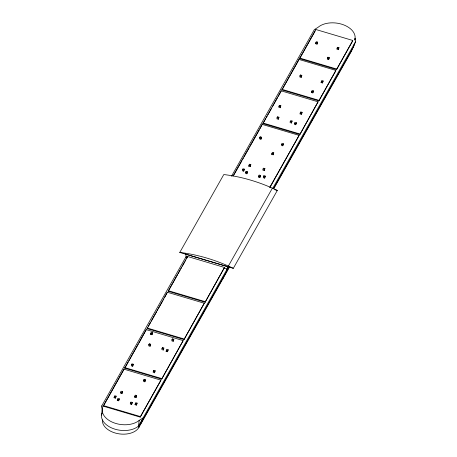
<?xml version="1.0" encoding="UTF-8"?>
<svg xmlns="http://www.w3.org/2000/svg" width="457" height="457" viewBox="0 0 457 457"><rect width="100%" height="100%" fill="white"/><g stroke="black" fill="none" stroke-linecap="round" stroke-linejoin="round"><path stroke-width="0.69" d="M229.294 266.779L140.87 423.291L138.477 426.101A20.388 12.887 7.3 0 1 115.13 429.226A20.388 12.887 7.3 0 1 101.511 415.122L102.248 409.369L101.854 405.73L186.085 256.64L187.49 257.057L187.564 256.48L224.507 267.454L205.107 302.231L224.507 267.454M103.259 406.147L123.91 369.153L160.853 380.127L160.778 380.698L140.202 417.121L103.259 406.147L123.487 370.347M114.073 397.733L114.707 395.722L116.118 396.139L115.484 398.15L114.073 397.733L114.564 396.87M115.484 398.15L116.118 396.139M117.255 400.383L117.889 398.373L119.294 398.79L118.66 400.8L117.255 400.383L117.74 399.521M118.66 400.8L119.294 398.79M120.688 392.06L120.539 393.214L121.95 393.631L122.585 391.62L121.174 391.198L120.688 392.06L122.093 392.477L122.585 391.62M123.836 369.73L123.91 369.153M124.715 368.176L146.24 329.634L183.177 340.602L161.652 379.15L124.715 368.176L128.171 362.053M121.95 393.631L122.093 392.477M131.445 364.675L131.296 365.823L132.707 366.246L133.341 364.229L131.93 363.812L131.445 364.675L132.856 365.092L133.341 364.229M132.707 366.246L132.856 365.092M130.411 402.885L130.262 404.034L131.667 404.451L132.302 402.44L130.896 402.023L130.411 402.885L131.816 403.303L132.302 402.44M131.667 404.451L131.816 403.303M134.632 397.162L135.261 395.145L136.672 395.568L136.037 397.579L134.632 397.162L135.118 396.299M135.038 404.708L135.672 402.691L137.077 403.114L136.443 405.125L135.038 404.708L135.523 403.845M136.037 397.579L136.672 395.568M136.443 405.125L137.077 403.114M146.24 329.634L138.899 343.07M147.08 328.589L167.353 292.257L204.29 303.231L184.017 339.562L147.08 328.589L147.777 327.355M143.624 380.241L143.475 381.395L144.88 381.812L145.515 379.801L144.109 379.379L143.624 380.241L145.029 380.658L145.515 379.801M143.961 380.532L144.109 379.379M148.816 344.669L148.674 345.823L150.079 346.24L150.713 344.23L149.308 343.813L148.816 344.669L150.227 345.092L150.713 344.23M140.87 423.291L143.018 417.961L139.214 420.349L138.477 426.101L228.643 266.391M149.159 344.961L149.308 343.813M150.564 334.335L151.198 332.325L152.604 332.742L151.97 334.752L150.564 334.335L151.05 333.473M102.408 419.909A18.891 11.939 7.3 0 0 117.38 433.556A18.891 11.939 7.3 0 0 138.877 427.478L139.294 424.187M140.202 417.121L160.853 380.127M144.88 381.812L145.029 380.658M150.079 346.24L150.227 345.092M151.97 334.752L152.604 332.742M153.295 371.227L153.146 372.375L154.557 372.792L155.191 370.781L153.78 370.364L153.295 371.227L154.7 371.644L155.191 370.781M153.632 371.512L153.78 370.364M154.557 372.792L154.7 371.644M167.353 292.257L164.491 297.764M205.102 302.226L168.17 291.258L187.564 256.48M161.989 348.451L161.841 349.599L163.246 350.016L163.88 348.006L162.475 347.588L161.989 348.451L163.395 348.868L163.88 348.006M162.326 348.737L162.475 347.588M163.246 350.016L163.395 348.868M161.652 379.15L183.177 340.602M166.114 351.33L166.748 349.319L168.153 349.736L167.519 351.747L166.114 351.33L166.599 350.468M167.519 351.747L168.153 349.736M171.952 339.74L171.803 340.893L173.209 341.31L173.843 339.3L172.438 338.883L171.952 339.74L173.357 340.162L173.843 339.3M172.289 340.031L172.438 338.883M173.209 341.31L173.357 340.162M184.017 339.562L204.29 303.231M223.107 278.382L223.359 276.411M242.467 169.587L242.319 170.735L243.724 171.152L244.358 169.141L242.953 168.724L242.467 169.587L243.872 170.004L244.358 169.141M243.724 171.152L243.872 170.004M245.643 172.238L245.495 173.386L246.906 173.803L247.54 171.792L246.129 171.375L245.643 172.238L247.048 172.655L247.54 171.792M245.98 172.523L246.129 171.375M246.906 173.803L247.048 172.655M248.785 166.217L249.419 164.206L250.824 164.623L250.19 166.634L248.785 166.217L249.271 165.354M250.19 166.634L250.824 164.623M259.69 137.677L259.542 138.825L260.947 139.248L261.581 137.231L260.176 136.814L259.69 137.677L261.096 138.094L261.581 137.231M260.027 137.968L260.176 136.814M269.836 187.656L299.129 135.363L262.192 124.395L260.027 128.663M262.901 123.584L281.146 90.834L318.089 101.808L299.838 134.558L262.901 123.584L265.694 118.631M260.947 139.248L261.096 138.094M258.502 177.036L259.136 175.025L260.547 175.442L259.913 177.459L258.502 177.036L258.993 176.179M259.913 177.459L260.547 175.442M263.021 169.01L262.872 170.164L264.283 170.581L264.911 168.57L263.506 168.153L263.021 169.01L264.426 169.433L264.911 168.57M263.426 176.556L263.283 177.71L264.689 178.127L265.323 176.116L263.918 175.699L263.426 176.556L264.837 176.979L265.323 176.116M264.283 170.581L264.426 169.433M263.769 176.848L263.918 175.699M264.689 178.127L264.837 176.979M271.721 154.397L272.355 152.387L273.76 152.804L273.126 154.814L271.721 154.397L272.206 153.535M277.062 117.678L276.913 118.826L278.324 119.243L278.959 117.232L277.548 116.815L277.062 117.678L278.467 118.095L278.959 117.232M277.399 117.963L277.548 116.815M278.953 106.19L278.804 107.338L280.215 107.755L280.849 105.744L279.438 105.327L278.953 106.19L280.358 106.607L280.849 105.744M281.072 91.411L281.146 90.834M279.29 106.475L279.438 105.327M273.126 154.814L273.76 152.804M281.918 89.92L298.901 59.416L335.838 70.389L335.764 70.961L318.855 100.894L281.918 89.92L298.478 60.604M278.324 119.243L278.467 118.095M280.215 107.755L280.358 106.607M281.541 144.229L281.392 145.377L282.797 145.794L283.431 143.784L282.026 143.367L281.541 144.229L282.946 144.646L283.431 143.784M282.797 145.794L282.946 144.646M290.229 121.453L290.081 122.602L291.492 123.019L292.126 121.008L290.715 120.591L290.229 121.453L291.64 121.87L292.126 121.008M298.827 59.993L298.901 59.416M299.598 58.622L315.81 29.488L352.747 40.456L352.673 41.033L336.541 69.595L299.598 58.622L315.033 31.305M291.492 123.019L291.64 121.87M299.929 75.828L299.781 76.982L301.186 77.404L301.826 75.394L300.42 74.971L299.929 75.828L301.334 76.25L301.826 75.394M300.278 76.119L300.42 74.971M294.502 123.184L294.354 124.333L295.765 124.75L296.399 122.739L294.988 122.322L294.502 123.184L295.913 123.601L296.399 122.739M301.186 77.404L301.334 76.25M295.765 124.75L295.913 123.601M300.043 113.896L300.677 111.885L302.088 112.302L301.454 114.313L300.043 113.896L300.535 113.033M301.454 114.313L302.088 112.302M299.838 134.558L318.089 101.808M315.736 30.059L315.81 29.488M315.627 43.718L316.267 41.707L317.672 42.13L317.032 44.14L315.627 43.718L316.118 42.861M317.032 44.14L317.672 42.13M311.434 92.468L312.08 90.463L313.485 90.886L312.839 92.891L311.434 92.468L311.931 91.611M312.839 92.891L313.485 90.886M321.077 82.546L321.717 80.535L323.122 80.958L322.482 82.968L321.077 82.546L321.574 81.683M318.855 100.894L335.838 70.389M322.482 82.968L323.122 80.958M327.429 58.062L327.281 59.21L328.686 59.633L329.326 57.622L327.92 57.199L327.429 58.062L328.834 58.485L329.326 57.622M327.772 58.353L327.92 57.199M328.686 59.633L328.834 58.485M337.066 48.134L336.923 49.282L338.329 49.704L338.968 47.699L337.563 47.277L337.066 48.134L338.471 48.556L338.968 47.699M337.415 48.425L337.563 47.277M338.329 49.704L338.471 48.556M336.541 69.595L352.747 40.456M273.783 188.678L351.347 51.39L351.519 50.07M354.849 40.147L355.095 38.228A20.388 12.887 7.3 0 0 341.476 24.13A20.388 12.887 7.3 0 0 318.129 27.249L314.325 29.642L231.505 176.242M353.747 45.134L353.347 47.202L273.332 188.838M354.826 39.61L355.095 38.228L355.489 41.867L353.347 47.202L354.158 44.626M101.511 415.122L102.117 413.191M179.79 252.43L223.793 174.54A136.752 102.625 29.5 0 1 277.319 190.438L233.316 268.328A136.752 102.625 29.5 0 0 179.79 252.43L233.316 268.328M185.822 254.218L228.089 266.774M232.967 176.116L262.192 124.395M128.868 360.83L138.208 344.292M148.474 326.121L150.564 322.425M151.261 321.191L156.483 311.942M157.179 310.714L157.876 309.48M158.573 308.247L162.406 301.466M163.103 300.232L163.795 298.998M168.17 291.258L177.487 274.766M178.179 273.549L180.247 269.881M180.938 268.659L181.629 267.442M182.314 266.22L184.388 262.552M185.079 261.33L185.765 260.113M186.456 258.891L187.49 257.057M233.944 174.837L241.942 160.675M242.638 159.447L243.335 158.213M244.027 156.985L249.248 147.748M249.945 146.52L259.336 129.897M266.397 117.398L267.094 116.158M267.791 114.924L271.635 108.115M272.338 106.881L277.582 97.598M278.279 96.358L280.724 92.028M269.91 187.084L299.129 135.363M272.389 188.153L228.374 266.054L226.872 269.801L228.614 266.711M227.62 267.928L228.323 266.694M272.663 188.473L355.489 41.867M138.877 427.478L229.74 266.637M299.672 58.045L336.615 69.018M281.992 89.349L318.929 100.317M300.192 112.742L301.603 113.165M262.975 123.007L299.912 133.981M271.864 153.244L273.275 153.666M248.934 165.063L250.339 165.485M258.651 175.888L260.062 176.305M274.708 189.661L277.319 190.438M224.433 268.031L227.249 268.865M168.245 290.681L205.182 301.654M147.154 328.012L184.091 338.985M150.707 333.182L152.118 333.604M166.262 350.182L167.668 350.599M124.79 367.605L161.727 378.573M134.775 396.008L136.186 396.425M114.221 396.579L115.632 397.002M135.186 403.554L136.592 403.971M117.398 399.229L118.809 399.652M103.333 405.576L140.276 416.544M315.77 42.57L317.175 42.992M321.225 81.392L322.631 81.814M311.583 91.32L312.988 91.743M102.385 410.637L102.248 409.369A20.388 12.887 7.3 0 0 115.867 423.473A20.388 12.887 7.3 0 0 139.214 420.349M185.742 253.475L186.199 257.697M101.854 405.73L102.374 410.529M352.284 48.402A18.891 11.939 7.3 0 1 351.347 51.39"/></g></svg>
